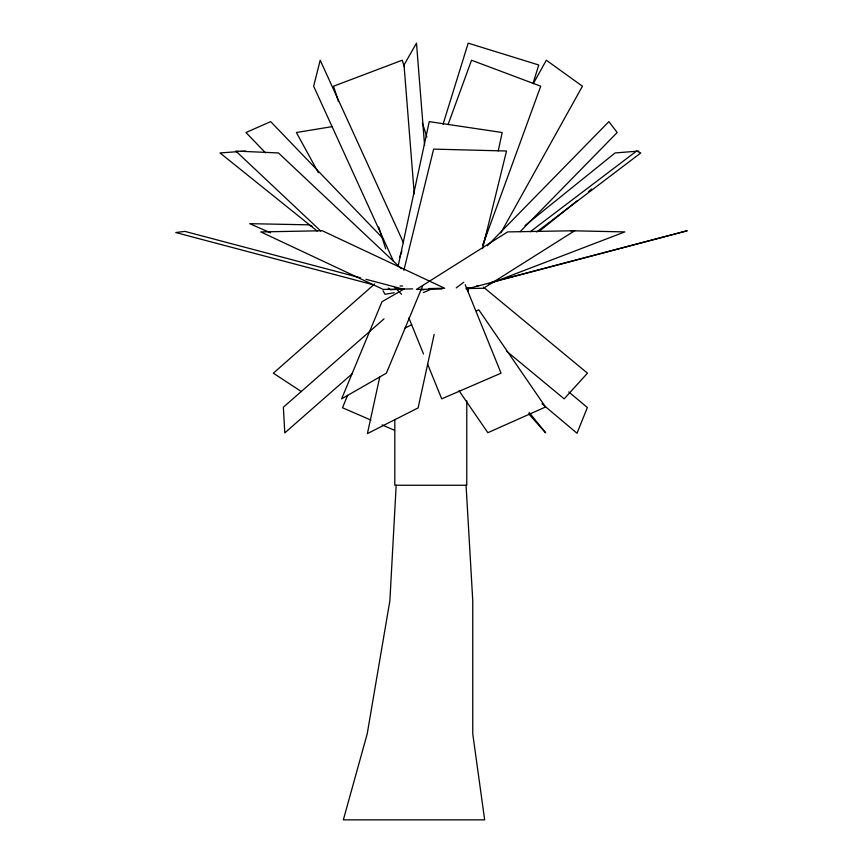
<?xml version="1.0" encoding="UTF-8"?>
<svg xmlns="http://www.w3.org/2000/svg" width="863" height="863" viewBox="0 0 863 863"><rect width="100%" height="100%" fill="white"/><g stroke="black" fill="none" stroke-linecap="round" stroke-linejoin="round"><path stroke-width="1.29" d="M396.182 485.157L389.871 600.788L367.207 733.895L343.345 819.85L484.661 819.85L472.762 733.895L472.762 600.788L466.063 485.157M398.102 266.3L429.235 121.629L502.19 132.514L498.231 150.928M467.951 291.651L468.803 287.703M379.731 377.142L367.401 433.604L418.102 407.919L434.165 334.38M403.884 270.313L433.636 149.116L506.516 151.003L482.525 248.738M443.053 124.261L468.199 43.15L538.76 64.995L533.172 83.021M482.87 245.232L487.66 229.785M399.645 257.357L401.953 251.047M448.037 124.671L471.532 60.227L540.734 86.214L482.676 245.437M347.573 395.319L342.514 407.778L370.961 420.087M422.687 285.836L386.376 373.172L341.608 398.857L382.007 301.683L404.391 288.846M533.269 83.7L546.333 60.227L582.439 86.214L500.82 232.891M487.304 245.847L608.89 121.629L617.185 132.514L520.109 231.694M374.65 283.949L273.366 373.172L301.284 391.522M384.035 318.868L283.366 407.207L284.779 432.902L352.233 373.711M524.984 225.588L615.103 152.945L638.803 151.068M539.246 231.306L576.969 200.906M588.501 191.608L591.64 189.073M456.257 287.897L463.765 282.201M530.314 231.705L636.56 151.068L640.788 152.945L536.678 231.953M404.758 328.253L411.673 324.758M476.408 310.907L478.814 309.828L545.545 407.012L487.843 432.697L459.03 390.734M423.312 292.589L431.975 288.846M488.382 284.154L624.801 231.91L570.777 230.745M476.29 286.203L478.9 285.524M491.921 282.093L687.228 230.745L466.365 289.083M332.115 126.634L296.387 132.514L318.371 172.665M394.24 292.762L384.984 294.283L383.043 290.745M397.789 289.483L402.32 288.9L365.858 279.256M238.037 151.629L220.022 152.945L317.196 231.025M240.604 151.446L245.75 151.068M396.786 289.31L390.346 289.785L388.253 288.102M412.643 288.868L383.248 289.429L260.799 231.91L322.266 230.745L444.715 288.264L428.684 288.566M441.91 288.986L416.419 289.429L507.627 231.91L574.715 230.745L483.507 288.264L466.063 288.566M400.044 285.944L402.643 286.02M466.408 287.659L472.924 287.832M421.155 289.666L423.819 289.785M360.648 277.875L184.844 231.381L175.772 232.546L373.711 284.898M382.093 424.898L394.467 430.259M312.374 226.451L308.695 224.833L249.687 223.668L270.529 232.816M483.399 287.077L587.466 373.172L564.186 398.857L506.484 351.122M568.803 391.942L587.358 407.552L577.013 433.248L541.975 403.744M401.381 268.663L278.458 152.945L235.826 151.068L320.702 230.96M382.449 237.875L270.68 121.629L245.966 132.514L265.534 152.859M394.995 287.508L401.522 294.283M528.652 413.841L545.664 432.848L529.17 412.492M403.463 242.665L320.205 60.227L313.647 86.214L393.55 261.316M465.189 284.714L501.069 373.172L441.705 398.857L427.552 363.981M408.857 317.886L423.517 354.013M404.294 66.624L402.244 60.227L333.539 86.214L338.469 101.575M422.363 122.956L426.883 137.034M378.706 227.023L385.685 248.792M424.585 145.243L416.484 43.15L404.024 64.995L414.251 193.959M466.775 400.896L466.775 485.254L394.812 485.254L394.812 419.504"/></g></svg>
